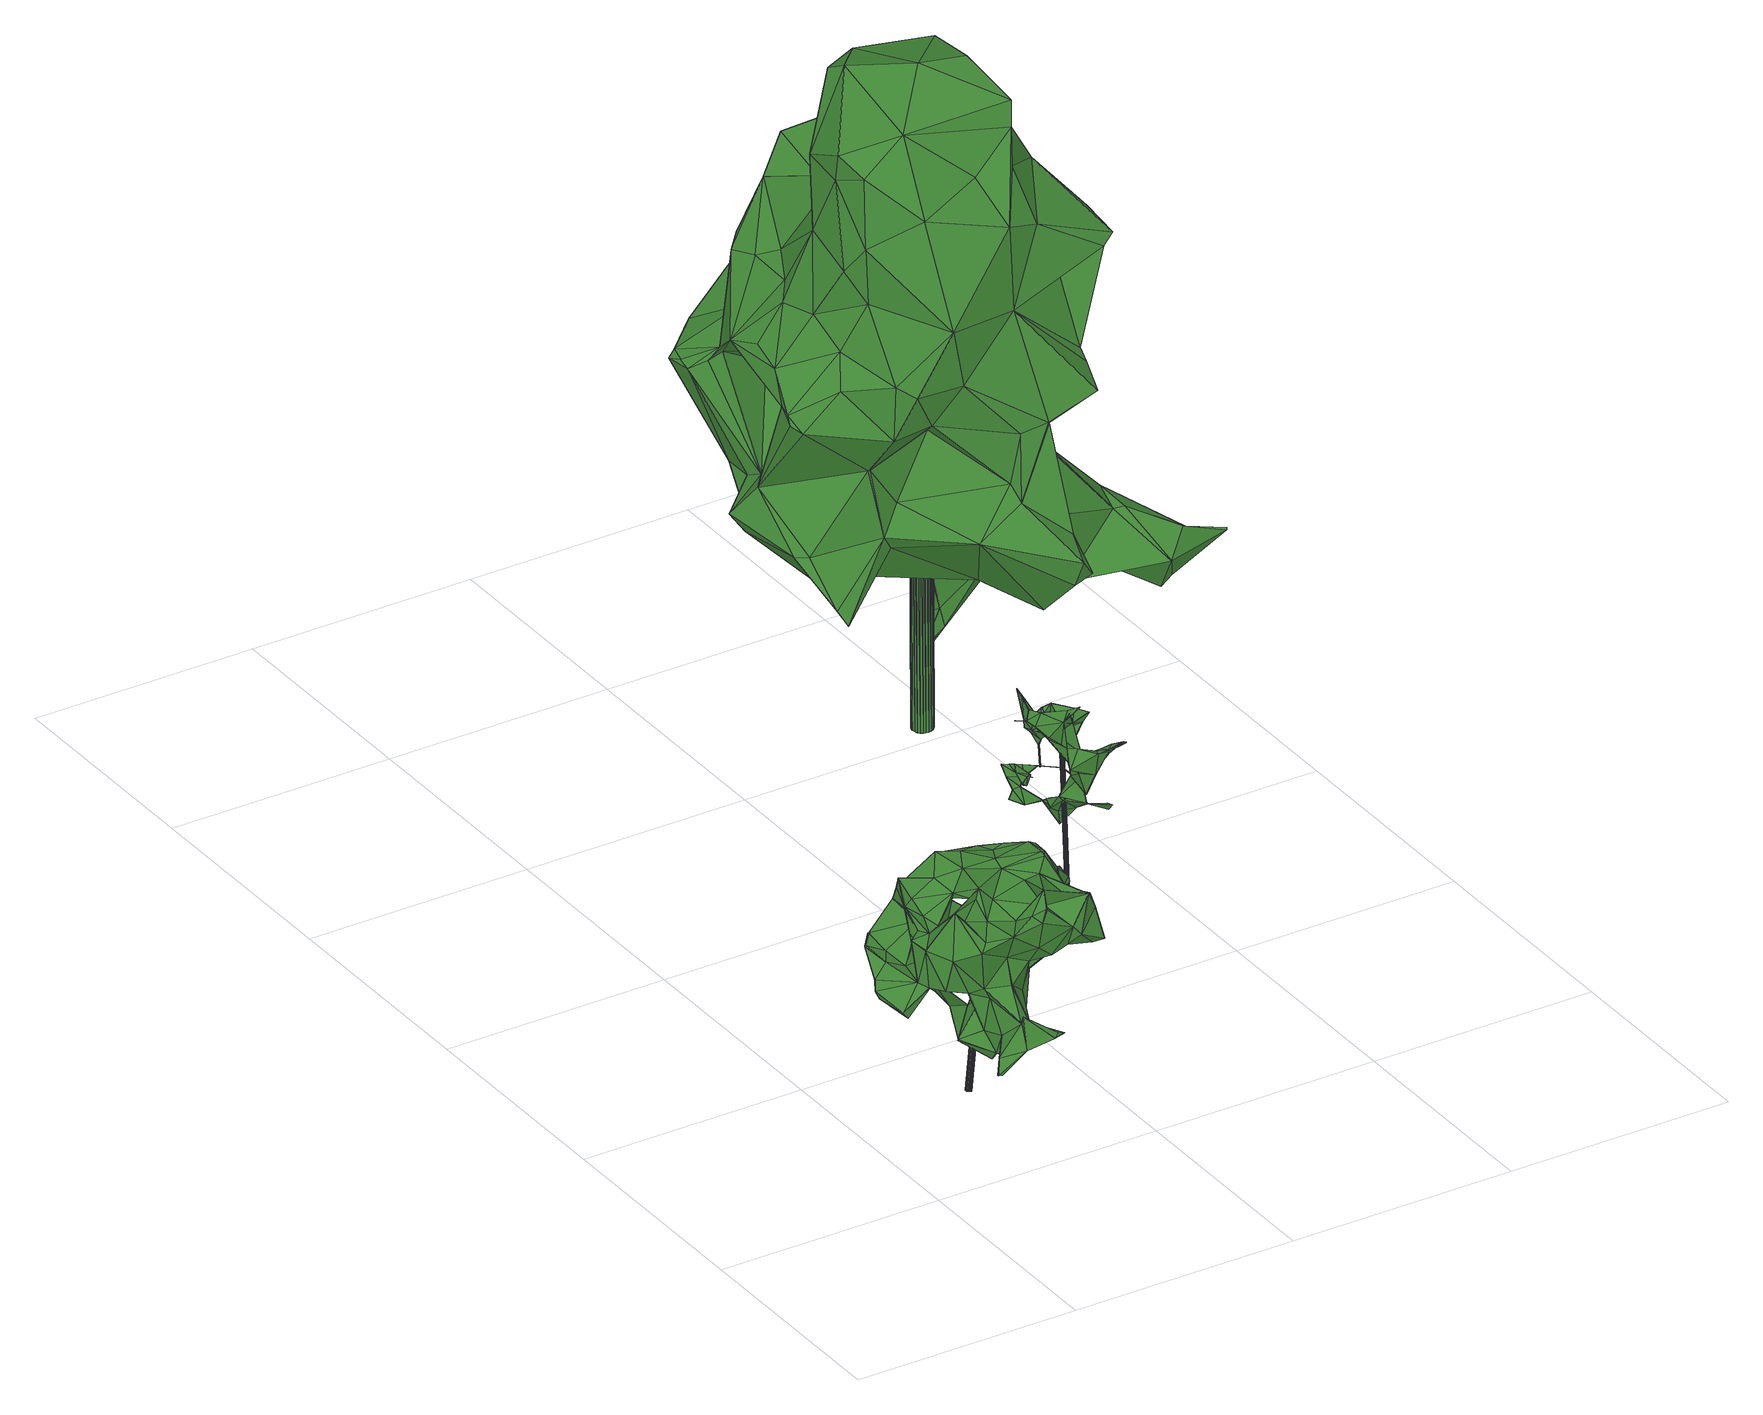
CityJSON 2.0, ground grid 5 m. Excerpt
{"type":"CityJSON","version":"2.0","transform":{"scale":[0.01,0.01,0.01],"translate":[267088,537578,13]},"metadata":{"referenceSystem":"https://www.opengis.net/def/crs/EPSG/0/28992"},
"CityObjects":{
"tree1":{"type":"SolitaryVegetationObject","attributes":{"gtid":503,"crown_width_m":4.58,"crown_median_z":16.69,"crown_r50_m":0.237,"crown_porosity":0.942,"trunk_H_m":3.39,"trunk_DBH_m":0.125,"trunk_radius_m":0.0626,"trunk_base_height_m":13.3,"original_gtid":"573"},"geometry":[{"type":"Solid","lod":"3","boundaries":[[[[0,1,2]],[[3,4,5]],[[6,7,8]],[[6,8,9]],[[10,11,12]],[[13,14,15]],[[16,17,18]],[[15,14,19]],[[20,21,22]],[[23,24,25]],[[26,27,28]],[[29,30,31]],[[32,33,34]],[[35,33,32]],[[36,37,38]],[[39,40,41]],[[38,37,41]],[[42,43,44]],[[45,46,47]],[[31,22,29]],[[48,49,50]],[[51,5,52]],[[53,54,55]],[[56,57,35]],[[0,57,56]],[[58,59,60]],[[22,61,20]],[[62,63,64]],[[65,66,67]],[[68,69,70]],[[68,70,71]],[[72,73,74]],[[12,75,45]],[[36,75,12]],[[76,27,26]],[[77,33,57]],[[77,9,33]],[[78,69,79]],[[12,45,80]],[[81,82,83]],[[84,85,15]],[[86,87,14]],[[26,28,88]],[[22,21,89]],[[78,79,90]],[[91,92,52]],[[93,94,95]],[[69,68,96]],[[97,63,98]],[[96,99,100]],[[101,102,86]],[[103,104,31]],[[105,106,30]],[[16,30,106]],[[2,60,0]],[[107,68,108]],[[86,39,87]],[[45,47,80]],[[109,14,13]],[[110,24,111]],[[92,112,113]],[[71,108,68]],[[114,115,3]],[[116,39,37]],[[98,63,117]],[[118,119,120]],[[14,121,19]],[[13,122,109]],[[123,109,122]],[[124,46,45]],[[125,56,11]],[[125,11,10]],[[103,126,127]],[[128,126,103]],[[45,75,124]],[[129,124,75]],[[129,75,36]],[[130,131,132]],[[102,115,114]],[[133,36,134]],[[133,134,55]],[[56,35,11]],[[116,102,114]],[[34,135,136]],[[137,138,139]],[[140,141,60]],[[140,60,59]],[[142,53,143]],[[55,134,12]],[[36,12,134]],[[110,4,7]],[[144,38,17]],[[145,101,95]],[[146,147,48]],[[85,84,44]],[[42,44,84]],[[43,87,39]],[[92,51,52]],[[119,84,19]],[[15,19,84]],[[63,148,117]],[[58,2,149]],[[61,149,2]],[[146,51,150]],[[116,43,39]],[[151,152,153]],[[113,154,123]],[[155,13,15]],[[37,39,41]],[[34,156,135]],[[0,56,125]],[[93,95,101]],[[76,157,27]],[[158,149,126]],[[126,149,127]],[[159,160,161]],[[7,162,8]],[[38,163,29]],[[27,157,28]],[[157,151,164]],[[117,154,98]],[[112,160,159]],[[79,50,90]],[[69,50,79]],[[165,166,167]],[[69,100,50]],[[96,100,69]],[[168,169,126]],[[53,34,136]],[[116,114,43]],[[170,171,172]],[[40,172,171]],[[173,95,94]],[[173,94,65]],[[28,174,175]],[[169,175,174]],[[15,85,155]],[[28,137,88]],[[175,169,176]],[[101,86,14]],[[82,81,115]],[[46,129,47]],[[53,55,32]],[[58,60,2]],[[177,59,58]],[[178,59,177]],[[179,24,110]],[[6,179,110]],[[180,130,181]],[[114,130,180]],[[7,4,182]],[[125,1,0]],[[183,182,83]],[[81,83,182]],[[184,185,105]],[[186,120,19]],[[34,33,156]],[[168,187,176]],[[12,21,10]],[[19,120,119]],[[188,189,161]],[[173,188,161]],[[144,163,38]],[[76,153,152]],[[2,1,61]],[[131,130,114]],[[28,157,174]],[[58,158,177]],[[149,158,58]],[[168,176,169]],[[127,106,67]],[[7,6,110]],[[30,163,31]],[[146,100,51]],[[48,100,146]],[[137,62,88]],[[139,62,137]],[[183,142,190]],[[16,106,103]],[[37,191,116]],[[80,89,12]],[[165,85,166]],[[192,161,193]],[[191,40,116]],[[29,129,36]],[[29,36,38]],[[128,168,126]],[[33,35,57]],[[60,141,57]],[[60,57,0]],[[101,194,195]],[[196,197,198]],[[199,197,196]],[[32,34,53]],[[32,11,35]],[[125,21,20]],[[174,126,169]],[[5,110,52]],[[5,4,110]],[[200,172,133]],[[193,160,112]],[[177,158,201]],[[158,174,201]],[[158,126,174]],[[71,202,108]],[[181,202,71]],[[29,203,89]],[[22,89,203]],[[108,202,107]],[[114,3,131]],[[4,3,81]],[[81,3,115]],[[92,150,51]],[[113,150,92]],[[100,48,50]],[[24,141,25]],[[102,116,86]],[[148,154,117]],[[181,130,202]],[[88,64,26]],[[80,47,89]],[[18,204,29]],[[10,21,125]],[[52,110,111]],[[52,111,91]],[[9,135,156]],[[9,156,33]],[[166,85,205]],[[166,205,180]],[[137,28,175]],[[143,53,190]],[[137,206,138]],[[164,201,157]],[[174,157,201]],[[137,128,206]],[[137,175,128]],[[194,207,195]],[[162,7,182]],[[162,9,8]],[[204,171,170]],[[9,179,6]],[[162,208,9]],[[40,209,41]],[[186,121,139]],[[148,139,121]],[[210,189,178]],[[89,21,12]],[[76,152,157]],[[128,211,168]],[[113,112,212]],[[165,147,13]],[[154,148,213]],[[97,98,74]],[[18,29,163]],[[214,73,72]],[[159,74,112]],[[24,179,215]],[[24,215,141]],[[216,189,188]],[[217,218,206]],[[118,206,218]],[[29,47,129]],[[29,89,47]],[[170,172,200]],[[76,64,153]],[[26,64,76]],[[144,103,31]],[[3,5,131]],[[144,31,163]],[[107,99,68]],[[9,219,179]],[[215,179,219]],[[220,199,196]],[[86,40,39]],[[86,116,40]],[[221,104,106]],[[196,222,115]],[[223,115,222]],[[223,222,196]],[[38,41,209]],[[38,209,17]],[[171,18,209]],[[31,104,22]],[[221,22,104]],[[120,186,138]],[[218,119,118]],[[161,192,224]],[[200,185,170]],[[196,198,200]],[[65,105,198]],[[200,198,105]],[[193,161,160]],[[4,81,182]],[[200,105,185]],[[184,170,185]],[[127,16,103]],[[128,16,127]],[[112,74,212]],[[98,212,74]],[[22,203,29]],[[120,187,211]],[[113,212,154]],[[98,154,212]],[[168,211,187]],[[128,225,206]],[[150,147,146]],[[113,123,150]],[[16,163,30]],[[181,167,180]],[[213,207,194]],[[14,194,101]],[[14,109,194]],[[78,167,69]],[[5,132,131]],[[20,1,125]],[[119,14,84]],[[154,213,194]],[[123,194,109]],[[154,194,123]],[[30,170,184]],[[30,184,105]],[[77,219,9]],[[215,219,77]],[[122,147,123]],[[181,71,70]],[[9,208,135]],[[148,121,213]],[[199,220,192]],[[173,65,140]],[[140,188,173]],[[101,145,102]],[[218,14,119]],[[182,135,208]],[[182,208,162]],[[46,124,129]],[[144,226,103]],[[120,211,118]],[[17,128,103]],[[16,128,17]],[[103,106,104]],[[17,103,226]],[[57,215,77]],[[57,141,215]],[[220,224,192]],[[69,167,181]],[[14,218,217]],[[167,166,180]],[[155,165,13]],[[155,85,165]],[[167,49,165]],[[165,49,48]],[[50,49,90]],[[78,90,49]],[[78,49,167]],[[210,214,159]],[[210,164,214]],[[181,70,69]],[[171,209,40]],[[149,106,127]],[[183,190,53]],[[61,221,149]],[[106,149,221]],[[61,22,221]],[[61,1,20]],[[96,68,99]],[[107,202,99]],[[100,99,202]],[[150,123,147]],[[83,54,142]],[[183,83,142]],[[30,204,170]],[[204,30,29]],[[55,54,133]],[[133,54,82]],[[82,54,83]],[[142,54,53]],[[17,209,18]],[[24,23,111]],[[74,159,72]],[[97,64,63]],[[111,23,91]],[[145,220,115]],[[130,132,100]],[[139,138,186]],[[74,73,153]],[[74,64,97]],[[153,64,74]],[[180,205,43]],[[42,87,43]],[[55,227,32]],[[128,228,94]],[[94,66,65]],[[48,147,165]],[[198,140,65]],[[225,94,93]],[[225,128,94]],[[67,66,127]],[[94,127,66]],[[62,64,88]],[[101,195,93]],[[122,13,147]],[[14,42,84]],[[14,87,42]],[[63,62,148]],[[139,148,62]],[[141,193,91]],[[214,164,73]],[[44,43,205]],[[51,132,5]],[[44,205,85]],[[211,128,118]],[[17,226,144]],[[16,18,163]],[[120,229,187]],[[138,229,120]],[[82,223,133]],[[133,223,200]],[[206,118,229]],[[206,229,138]],[[175,229,128]],[[176,229,175]],[[128,229,118]],[[176,187,229]],[[115,223,82]],[[140,197,141]],[[198,197,140]],[[127,94,228]],[[217,121,14]],[[161,224,173]],[[183,135,182]],[[142,143,190]],[[145,95,220]],[[196,200,223]],[[196,115,220]],[[183,53,135]],[[214,72,159]],[[37,36,191]],[[157,152,151]],[[191,172,40]],[[201,164,210]],[[210,177,201]],[[210,178,177]],[[133,172,36]],[[191,36,172]],[[105,67,106]],[[105,65,67]],[[100,132,51]],[[202,130,100]],[[18,171,204]],[[217,93,195]],[[206,225,217]],[[217,225,93]],[[128,127,228]],[[136,135,53]],[[92,193,112]],[[91,193,92]],[[224,220,95]],[[224,95,173]],[[151,73,164]],[[153,73,151]],[[207,213,195]],[[217,195,213]],[[102,145,230]],[[115,230,145]],[[102,230,115]],[[32,227,11]],[[12,227,55]],[[12,11,227]],[[114,231,43]],[[114,180,231]],[[43,231,180]],[[192,197,199]],[[193,197,192]],[[159,232,189]],[[161,189,232]],[[161,232,159]],[[193,141,197]],[[216,140,59]],[[216,188,140]],[[216,59,178]],[[159,189,210]],[[216,178,189]],[[19,121,186]],[[213,121,217]],[[91,25,141]],[[23,25,91]],[[233,234,235]],[[233,235,236]],[[236,235,237]],[[236,237,238]],[[235,234,239]],[[235,239,237]],[[237,239,240]],[[237,240,238]],[[239,234,241]],[[239,241,240]],[[240,241,242]],[[240,242,238]],[[241,234,243]],[[241,243,242]],[[242,243,244]],[[242,244,238]],[[243,234,245]],[[243,245,244]],[[244,245,246]],[[244,246,238]],[[245,234,247]],[[245,247,246]],[[246,247,248]],[[246,248,238]],[[247,234,249]],[[247,249,248]],[[248,249,250]],[[248,250,238]],[[249,234,251]],[[249,251,250]],[[250,251,252]],[[250,252,238]],[[251,234,253]],[[251,253,252]],[[252,253,254]],[[252,254,238]],[[253,234,255]],[[253,255,254]],[[254,255,256]],[[254,256,238]],[[255,234,257]],[[255,257,256]],[[256,257,258]],[[256,258,238]],[[257,234,259]],[[257,259,258]],[[258,259,260]],[[258,260,238]],[[259,234,261]],[[259,261,260]],[[260,261,262]],[[260,262,238]],[[261,234,263]],[[261,263,262]],[[262,263,264]],[[262,264,238]],[[263,234,265]],[[263,265,264]],[[264,265,266]],[[264,266,238]],[[265,234,267]],[[265,267,266]],[[266,267,268]],[[266,268,238]],[[267,234,269]],[[267,269,268]],[[268,269,270]],[[268,270,238]],[[269,234,271]],[[269,271,270]],[[270,271,272]],[[270,272,238]],[[271,234,273]],[[271,273,272]],[[272,273,274]],[[272,274,238]],[[273,234,275]],[[273,275,274]],[[274,275,276]],[[274,276,238]],[[275,234,277]],[[275,277,276]],[[276,277,278]],[[276,278,238]],[[277,234,279]],[[277,279,278]],[[278,279,280]],[[278,280,238]],[[279,234,281]],[[279,281,280]],[[280,281,282]],[[280,282,238]],[[281,234,233]],[[281,233,282]],[[282,233,236]],[[282,236,238]]]]}]},
"tree2":{"type":"SolitaryVegetationObject","attributes":{"gtid":504,"crown_width_m":2.63,"crown_median_z":17.7,"crown_r50_m":0.16,"crown_porosity":0.944,"trunk_H_m":3.82,"trunk_DBH_m":0.0741,"trunk_radius_m":0.0371,"trunk_base_height_m":13.88,"original_gtid":"574"},"geometry":[{"type":"MultiSurface","lod":"3","boundaries":[[[283,284,285]],[[286,287,288]],[[289,290,291]],[[292,291,290]],[[287,293,294]],[[292,295,296]],[[297,298,299]],[[300,301,302]],[[303,304,305]],[[306,307,308]],[[309,310,311]],[[304,312,305]],[[313,314,315]],[[316,314,313]],[[317,318,300]],[[319,320,321]],[[322,286,323]],[[324,325,326]],[[327,328,329]],[[329,328,303]],[[294,330,287]],[[331,332,333]],[[331,333,334]],[[335,336,337]],[[338,339,340]],[[341,318,317]],[[342,343,344]],[[328,342,344]],[[345,346,347]],[[348,349,328]],[[344,350,312]],[[309,351,352]],[[353,350,344]],[[343,353,344]],[[328,344,303]],[[321,331,354]],[[285,355,356]],[[357,285,356]],[[286,288,330]],[[303,337,358]],[[304,344,312]],[[306,359,315]],[[360,361,362]],[[293,363,364]],[[365,366,367]],[[368,299,298]],[[369,357,356]],[[370,313,315]],[[292,371,295]],[[294,372,330]],[[373,374,375]],[[376,324,326]],[[369,377,378]],[[338,379,380]],[[331,324,332]],[[348,328,327]],[[338,381,379]],[[353,348,327]],[[332,324,376]],[[327,350,353]],[[327,329,350]],[[382,383,384]],[[321,320,307]],[[385,386,387]],[[388,343,389]],[[388,389,390]],[[353,343,348]],[[391,392,393]],[[394,393,392]],[[395,316,384]],[[382,370,396]],[[312,350,305]],[[325,365,367]],[[305,329,303]],[[329,305,350]],[[287,330,288]],[[397,297,299]],[[347,398,367]],[[300,318,301]],[[286,293,287]],[[399,400,323]],[[401,402,403]],[[323,330,372]],[[404,405,347]],[[323,286,330]],[[284,406,407]],[[370,408,396]],[[354,331,334]],[[378,377,362]],[[365,325,339]],[[365,339,409]],[[340,339,325]],[[410,411,412]],[[410,413,411]],[[412,411,413]],[[414,359,415]],[[393,293,416]],[[351,417,418]],[[379,381,419]],[[338,365,339]],[[297,420,298]],[[304,303,344]],[[342,389,343]],[[328,349,342]],[[421,395,341]],[[414,295,371]],[[302,317,300]],[[410,422,423]],[[393,416,322]],[[293,393,363]],[[337,424,335]],[[358,336,424]],[[424,336,335]],[[337,425,424]],[[425,358,424]],[[302,301,341]],[[418,417,426]],[[387,418,426]],[[409,339,427]],[[370,428,421]],[[340,325,324]],[[332,376,429]],[[380,430,431]],[[289,296,432]],[[296,402,401]],[[368,433,299]],[[428,371,313]],[[434,406,284]],[[303,425,337]],[[413,410,423]],[[370,382,313]],[[382,421,313]],[[435,298,374]],[[435,374,342]],[[331,381,324]],[[340,324,381]],[[403,436,401]],[[437,438,434]],[[406,314,407]],[[336,358,337]],[[371,395,421]],[[303,358,304]],[[296,378,432]],[[431,439,440]],[[440,439,285]],[[340,381,338]],[[355,360,356]],[[355,361,360]],[[283,439,431]],[[285,439,283]],[[417,441,385]],[[383,382,442]],[[357,440,285]],[[370,421,408]],[[289,355,290]],[[289,361,355]],[[362,432,378]],[[443,444,346]],[[295,402,296]],[[445,446,447]],[[447,334,448]],[[301,318,341]],[[306,438,419]],[[298,435,368]],[[315,406,434]],[[430,380,449]],[[387,450,319]],[[436,405,451]],[[347,405,436]],[[342,374,373]],[[352,319,445]],[[346,444,398]],[[346,441,443]],[[306,315,434]],[[448,311,310]],[[448,310,352]],[[349,348,388]],[[321,307,419]],[[452,453,373]],[[347,346,398]],[[385,441,454]],[[341,395,302]],[[348,343,388]],[[388,390,455]],[[383,395,384]],[[317,395,383]],[[456,400,399]],[[428,370,315]],[[399,364,391]],[[399,391,457]],[[383,397,317]],[[297,397,383]],[[421,341,433]],[[397,299,317]],[[299,341,317]],[[433,341,299]],[[399,457,456]],[[306,419,307]],[[352,445,448]],[[456,457,391]],[[394,392,364]],[[317,302,395]],[[363,393,394]],[[339,365,458]],[[364,363,394]],[[407,314,292]],[[284,355,285]],[[454,441,346]],[[388,459,349]],[[437,434,460]],[[378,401,369]],[[345,347,461]],[[454,461,347]],[[296,401,378]],[[461,346,345]],[[461,454,346]],[[462,396,463]],[[456,391,400]],[[464,375,459]],[[382,396,442]],[[365,338,366]],[[410,412,422]],[[446,422,447]],[[417,385,426]],[[426,385,387]],[[405,465,451]],[[384,316,382]],[[450,387,386]],[[429,376,466]],[[423,447,467]],[[447,422,467]],[[468,385,441]],[[468,441,454]],[[414,371,428]],[[450,415,319]],[[321,446,319]],[[434,284,460]],[[469,441,351]],[[469,351,309]],[[311,448,334]],[[283,431,430]],[[430,449,437]],[[283,460,284]],[[356,360,377]],[[356,377,369]],[[379,449,380]],[[452,373,464]],[[452,464,459]],[[433,463,421]],[[414,428,359]],[[306,415,359]],[[321,470,381]],[[419,381,470]],[[419,470,321]],[[333,466,444]],[[429,466,333]],[[428,313,421]],[[342,349,435]],[[451,465,440]],[[374,298,420]],[[464,373,375]],[[471,472,473]],[[463,433,368]],[[368,435,463]],[[421,463,408]],[[416,293,286]],[[322,416,286]],[[396,462,442]],[[306,434,438]],[[455,452,459]],[[342,373,453]],[[455,459,388]],[[435,349,459]],[[401,451,369]],[[436,451,401]],[[357,451,440]],[[369,451,357]],[[460,430,437]],[[428,315,359]],[[417,351,441]],[[443,441,469]],[[309,443,469]],[[333,332,429]],[[321,381,331]],[[474,443,309]],[[325,398,444]],[[326,325,444]],[[398,325,367]],[[425,303,358]],[[352,475,319]],[[387,319,475]],[[351,418,475]],[[351,475,352]],[[427,458,409]],[[339,458,427]],[[382,316,421]],[[371,421,316]],[[419,449,379]],[[283,430,460]],[[313,371,316]],[[365,409,458]],[[431,404,380]],[[474,334,333]],[[474,333,443]],[[444,443,333]],[[360,362,377]],[[391,364,392]],[[309,352,310]],[[396,408,463]],[[450,403,402]],[[414,450,295]],[[402,295,450]],[[415,450,414]],[[387,475,418]],[[476,474,309]],[[361,289,362]],[[432,362,289]],[[315,314,406]],[[347,468,454]],[[436,468,347]],[[403,468,436]],[[403,385,468]],[[284,290,355]],[[354,446,321]],[[354,334,446]],[[423,446,334]],[[422,446,423]],[[412,467,422]],[[445,319,446]],[[334,447,423]],[[412,413,467]],[[423,467,413]],[[347,367,366]],[[347,366,404]],[[459,375,435]],[[462,463,375]],[[463,435,375]],[[380,366,338]],[[389,342,453]],[[455,390,453]],[[389,453,390]],[[462,375,420]],[[431,440,465]],[[431,465,404]],[[420,375,374]],[[383,442,420]],[[383,420,297]],[[380,404,366]],[[319,307,320]],[[399,477,364]],[[293,477,294]],[[364,477,293]],[[405,404,465]],[[455,453,452]],[[438,437,449]],[[445,447,448]],[[476,309,478]],[[403,386,385]],[[450,386,403]],[[442,462,420]],[[393,322,391]],[[400,391,322]],[[400,322,323]],[[399,323,477]],[[372,477,323]],[[294,477,372]],[[371,314,395]],[[395,314,316]],[[292,289,291]],[[296,289,292]],[[292,290,407]],[[284,407,290]],[[292,314,371]],[[476,478,474]],[[311,478,309]],[[306,308,415]],[[308,319,415]],[[438,449,419]],[[308,307,319]],[[326,444,466]],[[326,466,376]],[[474,478,334]],[[334,478,311]],[[479,480,481]],[[479,481,482]],[[482,481,483]],[[482,483,484]],[[481,480,485]],[[481,485,483]],[[483,485,486]],[[483,486,484]],[[485,480,487]],[[485,487,486]],[[486,487,488]],[[486,488,484]],[[487,480,489]],[[487,489,488]],[[488,489,490]],[[488,490,484]],[[489,480,491]],[[489,491,490]],[[490,491,492]],[[490,492,484]],[[491,480,493]],[[491,493,492]],[[492,493,494]],[[492,494,484]],[[493,480,495]],[[493,495,494]],[[494,495,496]],[[494,496,484]],[[495,480,497]],[[495,497,496]],[[496,497,498]],[[496,498,484]],[[497,480,499]],[[497,499,498]],[[498,499,500]],[[498,500,484]],[[499,480,501]],[[499,501,500]],[[500,501,502]],[[500,502,484]],[[501,480,503]],[[501,503,502]],[[502,503,504]],[[502,504,484]],[[503,480,505]],[[503,505,504]],[[504,505,506]],[[504,506,484]],[[505,480,507]],[[505,507,506]],[[506,507,508]],[[506,508,484]],[[507,480,509]],[[507,509,508]],[[508,509,510]],[[508,510,484]],[[509,480,511]],[[509,511,510]],[[510,511,512]],[[510,512,484]],[[511,480,513]],[[511,513,512]],[[512,513,514]],[[512,514,484]],[[513,480,515]],[[513,515,514]],[[514,515,516]],[[514,516,484]],[[515,480,517]],[[515,517,516]],[[517,480,518]],[[517,518,516]],[[516,518,519]],[[516,519,484]],[[518,480,520]],[[518,520,519]],[[519,520,521]],[[519,521,484]],[[520,480,522]],[[520,522,521]],[[521,522,523]],[[521,523,484]],[[522,480,524]],[[522,524,523]],[[523,524,525]],[[523,525,484]],[[524,480,526]],[[524,526,525]],[[525,526,527]],[[525,527,484]],[[526,480,479]],[[526,479,527]],[[527,479,482]],[[527,482,484]]]}]},
"tree3":{"type":"SolitaryVegetationObject","attributes":{"gtid":185,"crown_width_m":8.77,"crown_median_z":21.3,"crown_r50_m":0.433,"crown_porosity":0.888,"trunk_H_m":7.83,"trunk_DBH_m":0.46,"trunk_radius_m":0.23,"trunk_base_height_m":13.47,"original_gtid":"205"},"geometry":[{"type":"Solid","lod":"3","boundaries":[[[[528,529,530]],[[531,532,533]],[[534,535,536]],[[537,538,539]],[[537,539,540]],[[541,536,542]],[[540,543,544]],[[545,546,547]],[[548,546,545]],[[549,550,551]],[[549,552,550]],[[553,544,543]],[[554,555,556]],[[557,558,559]],[[560,561,562]],[[563,564,565]],[[566,567,568]],[[569,570,571]],[[572,570,569]],[[573,574,575]],[[576,575,574]],[[576,574,573]],[[577,578,579]],[[556,555,580]],[[556,580,581]],[[582,583,584]],[[582,585,583]],[[586,587,588]],[[586,589,587]],[[530,590,591]],[[592,593,594]],[[579,595,586]],[[596,532,531]],[[529,597,530]],[[571,598,569]],[[599,600,542]],[[601,602,603]],[[604,603,602]],[[597,605,606]],[[597,606,530]],[[591,607,608]],[[530,609,528]],[[538,609,530]],[[537,610,562]],[[611,537,562]],[[528,612,613]],[[614,552,549]],[[589,615,616]],[[547,554,545]],[[617,618,619]],[[620,618,621]],[[622,623,585]],[[573,624,625]],[[573,625,617]],[[620,626,618]],[[627,601,628]],[[613,597,529]],[[528,613,529]],[[629,630,631]],[[630,598,631]],[[629,632,630]],[[633,634,577]],[[578,577,634]],[[603,623,622]],[[635,636,621]],[[604,602,536]],[[541,604,536]],[[597,613,637]],[[597,637,605]],[[587,638,552]],[[605,637,606]],[[566,576,639]],[[614,587,552]],[[640,641,549]],[[642,643,644]],[[613,645,637]],[[646,587,647]],[[648,551,550]],[[600,649,558]],[[650,651,652]],[[604,541,623]],[[653,549,641]],[[603,604,623]],[[617,625,618]],[[648,550,654]],[[655,644,543]],[[543,540,655]],[[581,632,556]],[[559,649,599]],[[586,615,589]],[[656,572,657]],[[658,659,660]],[[537,611,661]],[[630,581,598]],[[630,632,581]],[[662,663,664]],[[658,641,659]],[[665,666,667]],[[667,535,668]],[[581,580,598]],[[606,590,530]],[[541,669,623]],[[670,557,671]],[[551,640,549]],[[672,619,673]],[[674,611,562]],[[648,640,551]],[[632,675,676]],[[571,631,598]],[[556,676,554]],[[545,554,676]],[[535,667,666]],[[677,548,545]],[[675,677,676]],[[556,632,676]],[[545,676,677]],[[678,679,680]],[[566,681,567]],[[535,666,542]],[[639,629,566]],[[629,631,566]],[[603,628,601]],[[616,615,682]],[[568,683,566]],[[599,684,559]],[[685,607,686]],[[687,536,602]],[[652,651,688]],[[576,683,689]],[[576,689,690]],[[691,692,651]],[[693,596,531]],[[694,670,569]],[[579,586,577]],[[642,544,643]],[[561,695,674]],[[668,693,667]],[[668,696,640]],[[686,591,590]],[[643,544,553]],[[613,612,645]],[[533,684,531]],[[648,697,640]],[[633,586,660]],[[577,586,633]],[[614,549,653]],[[565,564,635]],[[576,573,672]],[[698,532,596]],[[633,660,538]],[[600,651,650]],[[651,600,691]],[[645,612,686]],[[576,672,639]],[[699,700,688]],[[553,701,643]],[[543,701,553]],[[643,701,644]],[[543,644,701]],[[531,684,693]],[[665,693,684]],[[626,619,618]],[[672,617,619]],[[702,654,703]],[[667,693,665]],[[704,705,706]],[[528,609,612]],[[599,666,684]],[[707,594,708]],[[656,657,533]],[[709,705,582]],[[710,595,689]],[[711,689,595]],[[712,713,714]],[[698,714,713]],[[596,712,714]],[[596,714,698]],[[582,705,715]],[[687,602,601]],[[691,600,557]],[[546,716,678]],[[717,632,629]],[[533,532,718]],[[557,600,558]],[[666,599,542]],[[719,720,703]],[[616,682,647]],[[616,647,589]],[[677,675,548]],[[711,662,721]],[[722,723,611]],[[627,723,722]],[[580,569,598]],[[652,724,669]],[[576,725,575]],[[608,593,662]],[[594,593,608]],[[588,658,660]],[[642,610,544]],[[544,610,540]],[[687,726,534]],[[535,542,536]],[[572,656,570]],[[726,727,534]],[[583,728,584]],[[594,608,607]],[[708,594,607]],[[563,729,624]],[[565,729,563]],[[568,567,719]],[[664,634,633]],[[708,607,685]],[[548,619,626]],[[637,590,606]],[[686,590,637]],[[547,730,554]],[[645,686,637]],[[673,619,731]],[[694,569,580]],[[648,654,596]],[[727,732,695]],[[595,615,586]],[[733,636,709]],[[578,634,663]],[[706,705,709]],[[534,727,734]],[[560,655,735]],[[550,552,638]],[[715,705,704]],[[722,726,687]],[[664,663,634]],[[709,636,706]],[[644,560,610]],[[560,644,655]],[[578,663,579]],[[567,720,719]],[[681,736,567]],[[683,710,689]],[[690,725,576]],[[690,689,711]],[[587,646,638]],[[538,530,591]],[[600,650,542]],[[737,584,680]],[[609,538,537]],[[589,647,587]],[[608,662,664]],[[725,711,592]],[[592,594,563]],[[592,563,575]],[[575,725,592]],[[642,644,610]],[[738,692,691]],[[609,537,686]],[[612,609,686]],[[685,686,537]],[[685,537,661]],[[559,684,533]],[[695,561,739]],[[564,636,635]],[[617,672,573]],[[668,534,696]],[[601,722,687]],[[548,731,619]],[[546,626,716]],[[675,731,548]],[[586,588,660]],[[614,588,587]],[[601,627,722]],[[670,740,569]],[[554,694,555]],[[715,704,723]],[[704,741,723]],[[555,694,580]],[[734,696,534]],[[633,538,742]],[[633,742,664]],[[695,739,727]],[[651,743,688]],[[740,572,569]],[[739,734,727]],[[563,707,564]],[[654,550,638]],[[693,668,697]],[[640,697,668]],[[596,697,648]],[[575,624,573]],[[563,624,575]],[[654,638,646]],[[654,646,703]],[[624,729,618]],[[618,729,621]],[[635,621,729]],[[635,729,565]],[[624,618,625]],[[706,707,704]],[[707,708,704]],[[546,548,626]],[[717,731,632]],[[692,743,651]],[[563,594,707]],[[534,668,535]],[[706,564,707]],[[650,669,542]],[[541,542,669]],[[534,536,687]],[[572,533,657]],[[740,533,572]],[[682,719,647]],[[546,678,743]],[[546,743,692]],[[703,646,719]],[[596,654,712]],[[557,670,694]],[[686,607,591]],[[711,721,592]],[[652,669,650]],[[744,728,700]],[[744,700,680]],[[744,680,728]],[[562,610,560]],[[533,671,559]],[[585,745,622]],[[582,745,585]],[[745,582,715]],[[591,746,538]],[[538,660,539]],[[627,628,715]],[[745,715,628]],[[622,745,628]],[[603,622,628]],[[537,540,610]],[[673,731,639]],[[695,732,674]],[[716,679,678]],[[698,713,532]],[[596,693,697]],[[585,724,583]],[[557,559,671]],[[725,690,711]],[[579,663,595]],[[533,747,656]],[[566,683,576]],[[736,720,567]],[[554,748,694]],[[738,694,748]],[[558,649,559]],[[749,720,736]],[[688,724,652]],[[749,703,720]],[[692,547,546]],[[654,702,747]],[[678,680,699]],[[747,712,654]],[[711,595,663]],[[662,711,663]],[[608,746,591]],[[664,746,608]],[[742,746,664]],[[749,747,702]],[[749,702,703]],[[742,538,746]],[[583,724,728]],[[656,747,749]],[[680,733,737]],[[737,733,709]],[[568,682,683]],[[710,683,682]],[[719,682,568]],[[750,611,751]],[[738,748,692]],[[659,641,561]],[[539,655,540]],[[735,655,539]],[[735,539,660]],[[557,694,738]],[[557,738,691]],[[692,730,547]],[[748,730,692]],[[627,715,723]],[[736,570,656]],[[749,736,656]],[[670,671,740]],[[674,732,751]],[[665,684,666]],[[740,671,533]],[[593,592,721]],[[593,721,662]],[[653,658,588]],[[673,639,672]],[[712,718,713]],[[710,682,615]],[[710,615,595]],[[532,713,718]],[[623,669,724]],[[585,623,724]],[[582,737,709]],[[584,737,582]],[[658,653,641]],[[743,678,699]],[[743,699,688]],[[562,561,674]],[[571,681,631]],[[614,653,588]],[[724,700,728]],[[688,700,724]],[[699,680,700]],[[708,685,752]],[[708,752,704]],[[661,723,741]],[[611,723,661]],[[752,685,741]],[[752,741,704]],[[674,751,611]],[[680,620,733]],[[570,681,571]],[[621,733,620]],[[748,554,730]],[[734,739,696]],[[621,636,733]],[[599,649,600]],[[680,584,753]],[[640,739,641]],[[680,753,728]],[[631,681,566]],[[570,736,681]],[[728,753,584]],[[675,632,731]],[[717,639,731]],[[717,629,639]],[[620,680,679]],[[661,741,685]],[[626,679,716]],[[620,679,626]],[[640,696,739]],[[561,641,739]],[[646,647,719]],[[564,706,636]],[[754,735,660]],[[560,735,659]],[[754,660,659]],[[754,659,735]],[[659,561,560]],[[750,755,611]],[[611,755,722]],[[750,751,755]],[[756,755,751]],[[756,726,755]],[[722,755,726]],[[747,718,712]],[[747,533,718]],[[751,732,756]],[[756,732,726]],[[727,726,732]],[[757,758,759]],[[757,759,760]],[[760,759,761]],[[760,761,762]],[[759,758,763]],[[759,763,761]],[[761,763,764]],[[761,764,762]],[[763,758,765]],[[763,765,764]],[[764,765,766]],[[764,766,762]],[[765,758,767]],[[765,767,766]],[[766,767,768]],[[766,768,762]],[[767,758,769]],[[767,769,768]],[[768,769,770]],[[768,770,762]],[[769,758,771]],[[769,771,770]],[[770,771,772]],[[770,772,762]],[[771,758,773]],[[771,773,772]],[[772,773,774]],[[772,774,762]],[[773,758,775]],[[773,775,774]],[[774,775,776]],[[774,776,762]],[[775,758,777]],[[775,777,776]],[[776,777,778]],[[776,778,762]],[[777,758,779]],[[777,779,778]],[[778,779,780]],[[778,780,762]],[[779,758,781]],[[779,781,780]],[[780,781,782]],[[780,782,762]],[[781,758,783]],[[781,783,782]],[[782,783,784]],[[782,784,762]],[[783,758,785]],[[783,785,784]],[[784,785,786]],[[784,786,762]],[[785,758,787]],[[785,787,786]],[[786,787,788]],[[786,788,762]],[[787,758,789]],[[787,789,788]],[[788,789,790]],[[788,790,762]],[[789,758,791]],[[789,791,790]],[[790,791,792]],[[790,792,762]],[[791,758,793]],[[791,793,792]],[[792,793,794]],[[792,794,762]],[[793,758,795]],[[793,795,794]],[[794,795,796]],[[794,796,762]],[[795,758,797]],[[795,797,796]],[[796,797,798]],[[796,798,762]],[[797,758,799]],[[797,799,798]],[[798,799,800]],[[798,800,762]],[[799,758,801]],[[799,801,800]],[[800,801,802]],[[800,802,762]],[[801,758,803]],[[801,803,802]],[[802,803,804]],[[802,804,762]],[[803,758,805]],[[803,805,804]],[[804,805,806]],[[804,806,762]],[[805,758,757]],[[805,757,806]],[[806,757,760]],[[806,760,762]]]]}]}
},
"vertices":[
[359,361,508],[378,401,501],[315,417,511],[319,175,382],[327,152,420],[272,179,402],[328,178,478],[329,141,480],[350,162,494],[364,193,519],[457,372,507],[455,333,509],[504,364,439],[192,231,217],[249,288,248],[218,271,185],[345,420,363],[389,398,300],[389,398,302],[243,343,221],[410,411,502],[435,410,484],[404,452,468],[211,236,474],[261,236,459],[254,266,495],[113,426,339],[125,456,366],[154,464,338],[465,414,368],[378,442,390],[378,444,390],[455,259,466],[409,278,499],[466,215,473],[440,310,513],[494,334,341],[445,300,299],[443,380,295],[381,273,296],[403,325,289],[412,316,275],[284,225,218],[325,198,236],[284,224,216],[546,392,394],[551,397,379],[520,427,397],[235,141,257],[222,111,230],[198,91,242],[230,197,336],[207,167,437],[487,200,439],[421,203,451],[432,276,439],[444,327,514],[354,330,502],[268,436,515],[233,384,492],[285,363,507],[368,439,495],[133,373,309],[80,340,289],[86,367,316],[248,343,462],[252,407,443],[289,403,476],[281,19,297],[235,48,268],[298,33,295],[311,33,293],[176,297,379],[157,367,326],[135,288,335],[526,386,370],[102,430,356],[377,283,492],[192,69,216],[183,69,218],[528,397,420],[363,162,388],[384,198,389],[405,170,394],[259,256,173],[236,178,185],[309,262,276],[309,262,274],[142,420,316],[499,402,420],[182,71,218],[190,239,497],[167,211,409],[249,326,357],[235,349,382],[248,324,358],[232,59,340],[74,347,304],[92,273,286],[234,61,339],[252,96,300],[256,263,307],[325,212,297],[345,422,363],[377,443,390],[329,356,466],[338,437,462],[298,33,297],[310,32,294],[256,248,284],[268,149,464],[225,183,448],[143,273,411],[155,219,342],[326,211,296],[319,177,382],[381,272,298],[106,277,268],[254,404,250],[245,343,222],[253,405,249],[198,337,298],[231,199,242],[204,215,324],[551,395,379],[444,377,511],[278,502,395],[268,436,424],[269,428,346],[526,387,369],[279,111,290],[278,170,342],[276,170,342],[417,281,402],[457,352,415],[458,178,489],[460,178,490],[181,414,302],[222,396,268],[195,379,275],[245,334,479],[264,272,514],[476,191,367],[495,178,377],[381,432,318],[249,228,367],[244,200,309],[230,198,241],[142,313,274],[303,466,489],[204,213,325],[146,423,336],[104,430,357],[118,378,341],[147,262,331],[191,231,215],[434,210,470],[126,454,366],[253,447,426],[134,310,419],[145,273,411],[174,309,423],[352,161,493],[381,430,319],[203,401,396],[234,160,208],[236,159,207],[224,110,229],[275,490,332],[244,539,366],[404,326,382],[412,358,302],[404,324,381],[202,320,425],[213,461,398],[245,485,337],[274,491,330],[175,430,466],[167,411,499],[312,213,455],[287,128,249],[300,79,280],[410,158,438],[429,157,416],[415,369,465],[375,300,452],[228,371,243],[278,468,270],[190,356,432],[159,372,456],[494,177,377],[443,300,301],[211,238,472],[190,241,496],[254,263,306],[247,324,356],[289,247,448],[253,268,494],[296,273,478],[261,238,459],[342,280,430],[175,444,434],[287,73,295],[415,427,444],[458,383,377],[278,171,242],[224,395,270],[211,242,355],[375,207,473],[412,358,300],[157,373,455],[279,466,271],[145,262,332],[197,337,299],[163,333,419],[296,271,480],[185,390,457],[199,337,299],[230,371,245],[374,209,473],[254,235,415],[378,448,476],[312,213,453],[359,204,406],[190,253,373],[228,404,359],[380,431,318],[439,306,459],[225,392,381],[277,467,271],[273,180,324],[277,172,244],[163,333,421],[281,325,30],[275,325,30],[281,326,30],[301,305,369],[301,306,369],[294,305,369],[281,328,30],[300,308,369],[280,329,30],[299,309,369],[278,330,30],[298,310,369],[277,331,30],[296,311,369],[275,331,30],[295,311,369],[274,331,30],[293,311,369],[272,331,30],[292,310,370],[271,330,30],[290,310,370],[270,329,30],[289,308,370],[269,327,30],[289,307,369],[269,325,30],[288,305,369],[269,324,30],[288,304,369],[269,322,30],[289,302,369],[270,321,30],[290,301,369],[272,320,30],[291,300,369],[273,319,30],[292,299,369],[275,319,30],[294,299,369],[276,319,29],[296,299,368],[278,319,29],[297,299,368],[279,320,29],[298,300,368],[280,322,29],[300,302,368],[281,323,29],[300,303,368],
[673,586,496],[726,580,472],[724,566,527],[602,630,481],[584,621,476],[585,620,476],[763,591,510],[727,580,472],[727,602,489],[757,622,456],[593,659,480],[595,634,463],[765,660,463],[784,621,482],[731,716,292],[749,758,325],[763,728,327],[809,662,327],[816,678,332],[806,642,348],[775,865,336],[775,865,335],[761,879,334],[729,687,470],[703,696,510],[730,688,470],[756,788,521],[756,788,519],[739,796,513],[761,878,333],[706,679,381],[744,661,423],[725,667,427],[747,645,370],[778,688,337],[815,678,331],[752,745,496],[707,717,525],[687,749,502],[621,650,471],[622,650,470],[672,760,575],[664,723,568],[673,760,576],[707,892,347],[730,848,333],[748,880,340],[594,619,469],[680,767,518],[683,798,571],[682,767,518],[695,786,497],[830,811,318],[829,811,317],[809,830,339],[651,679,555],[637,688,568],[664,723,566],[778,688,338],[706,821,330],[698,859,337],[730,848,331],[749,673,572],[736,696,557],[714,676,546],[698,859,339],[706,821,332],[748,880,338],[789,756,516],[787,771,493],[707,891,346],[683,770,498],[750,568,524],[750,568,526],[731,580,524],[808,830,338],[736,692,455],[787,563,536],[787,563,534],[798,589,520],[604,700,475],[611,690,462],[637,687,568],[651,679,556],[675,698,569],[749,758,327],[750,599,514],[705,679,381],[745,662,423],[596,634,462],[681,765,326],[720,761,325],[720,760,326],[683,798,572],[763,591,512],[786,614,506],[700,686,518],[659,647,541],[682,730,550],[715,681,368],[753,690,335],[748,644,370],[759,714,511],[761,722,500],[786,721,503],[689,822,330],[689,822,328],[673,811,318],[634,677,450],[612,690,463],[610,688,480],[606,700,475],[748,645,370],[700,702,345],[760,713,327],[675,699,569],[634,676,449],[634,676,450],[765,633,482],[765,660,465],[748,666,471],[662,646,543],[690,649,498],[720,602,419],[721,602,419],[695,709,364],[610,687,578],[719,770,398],[720,770,397],[720,769,398],[720,771,398],[738,692,455],[735,696,461],[594,659,480],[799,718,522],[800,718,522],[701,696,510],[730,716,293],[738,692,363],[717,770,448],[717,772,448],[829,811,318],[808,830,339],[799,717,522],[609,687,577],[726,668,427],[684,798,571],[678,603,506],[674,599,539],[796,597,511],[763,728,329],[718,627,455],[720,761,327],[709,655,495],[690,649,496],[708,655,494],[693,590,536],[693,591,536],[759,715,511],[721,705,330],[707,717,526],[683,731,550],[750,765,487],[719,767,461],[720,767,461],[740,784,506],[690,649,497],[737,696,461],[720,605,509],[680,765,327],[674,811,318],[737,690,552],[673,811,319],[659,701,427],[659,702,427],[610,686,577],[681,765,327],[698,612,488],[749,673,570],[721,706,330],[731,748,336],[681,764,327],[674,600,538],[674,760,575],[718,771,448],[702,686,518],[752,745,498],[706,717,526],[709,649,304],[709,650,304],[709,651,304],[720,770,504],[790,740,505],[739,784,507],[618,652,467],[739,795,513],[729,675,88],[725,675,88],[729,676,88],[724,692,470],[724,693,470],[721,692,470],[728,677,88],[724,694,470],[728,678,88],[723,694,470],[727,678,88],[723,695,470],[726,679,88],[722,695,470],[725,679,88],[721,696,470],[724,679,88],[720,696,470],[723,678,88],[719,695,470],[722,678,88],[718,695,470],[722,677,88],[717,694,470],[722,676,88],[717,693,470],[721,675,88],[717,692,470],[721,674,88],[717,691,470],[722,673,88],[717,690,470],[722,672,88],[718,690,470],[723,672,88],[719,689,471],[724,671,88],[720,688,471],[725,671,88],[726,671,88],[721,688,471],[727,672,88],[722,689,471],[728,672,88],[723,689,471],[728,673,88],[724,690,471],[729,674,88],[724,691,470],
[1367,1355,311],[1376,1331,346],[1353,1295,402],[592,1777,853],[614,1759,876],[557,1641,978],[657,1782,605],[588,1878,834],[841,1971,793],[1099,1494,416],[1152,1359,386],[1041,1478,405],[990,1546,242],[841,1970,797],[630,1908,871],[948,1556,202],[1001,1581,208],[1036,1657,1507],[1101,1666,1274],[1043,1754,1446],[1111,1518,1348],[655,1464,480],[541,1385,620],[542,1563,590],[582,1292,532],[945,1573,164],[883,1713,1498],[794,1662,1508],[803,1617,1532],[753,1833,1190],[685,1823,1091],[643,1774,1089],[962,1573,395],[864,1533,491],[973,1587,433],[1277,1482,905],[1305,1579,904],[1313,1523,934],[808,1225,1122],[715,1288,996],[743,1253,980],[674,1526,1246],[648,1483,1086],[678,1420,1205],[628,1563,1079],[1196,1294,1162],[1126,1372,1141],[1136,1285,957],[972,1266,1101],[1000,1087,561],[1042,1089,574],[1006,1063,621],[693,1568,1391],[682,1447,1450],[1162,1783,757],[1006,1740,781],[1163,1673,872],[967,1866,840],[860,1213,635],[730,1354,620],[751,1364,586],[778,1385,670],[1299,1381,500],[1276,1387,499],[1072,1371,851],[1057,1444,714],[1136,1407,755],[944,1194,710],[642,1664,638],[1484,1302,428],[684,1458,1389],[676,1788,948],[752,1847,1077],[1043,1904,692],[895,1986,769],[920,2013,772],[899,2021,775],[1486,1305,431],[1383,1301,469],[1137,1404,675],[1134,1400,675],[1238,1405,388],[992,1575,311],[1064,1669,510],[1368,1472,357],[1389,1379,314],[597,1274,502],[936,1223,743],[857,1399,802],[1225,1307,1178],[1261,1458,1152],[1130,1454,1304],[1276,1633,1079],[1314,1579,1009],[947,1972,802],[936,1976,809],[1256,1440,1027],[1254,1417,1126],[1212,1596,1200],[1060,1862,682],[1045,1905,695],[797,1313,1332],[708,1393,1415],[701,1377,1267],[811,1414,1472],[995,1194,454],[1047,1122,568],[1322,1562,943],[1286,1691,886],[1442,1387,407],[566,1366,620],[967,1273,1286],[601,1674,591],[751,1507,478],[1000,1586,210],[944,1578,165],[972,1592,259],[1371,1474,359],[708,1379,766],[712,1377,767],[522,1590,622],[671,1810,1078],[784,1848,1045],[859,1907,1212],[953,1865,1092],[687,1442,479],[563,1551,688],[981,1551,285],[573,1505,977],[575,1570,999],[721,1449,490],[808,1504,475],[936,1339,468],[1160,1671,503],[1013,1213,656],[1030,1142,640],[1063,1222,602],[560,1827,841],[569,1865,843],[553,1860,830],[641,1781,610],[827,1842,911],[695,1677,1121],[657,1710,1104],[1047,1300,1256],[1026,1358,1364],[920,1566,509],[1029,1366,1508],[918,1529,1545],[1013,1503,1545],[1158,1724,1207],[1166,1688,1196],[1187,1694,1119],[711,1383,1138],[795,1283,888],[841,1241,984],[614,1771,880],[1232,1498,563],[1285,1449,518],[900,1879,807],[997,1857,1100],[1012,1203,867],[1109,1177,922],[840,1907,1228],[1003,1766,1336],[558,1799,834],[800,1635,1277],[765,1639,655],[621,1696,594],[631,1698,622],[730,1786,803],[1038,1774,1122],[1038,1763,1108],[941,1575,165],[551,1414,898],[569,1395,884],[1095,1648,734],[1162,1779,755],[1280,1680,852],[1171,1522,867],[1108,1454,745],[1278,1719,857],[954,1213,854],[1015,1206,864],[708,1518,751],[763,1639,921],[764,1646,671],[1131,1799,710],[1162,1687,1220],[938,1353,1368],[721,1587,932],[714,1293,872],[642,1373,967],[939,1228,741],[1049,1827,700],[1099,1680,524],[935,1836,889],[1132,1256,942],[861,1701,773],[746,1663,650],[989,1665,977],[1300,1515,994],[958,1738,1401],[1023,1356,1454],[808,1638,681],[1278,1700,900],[686,1709,619],[945,1541,439],[666,1413,1030],[1227,1687,900],[836,1756,1199],[707,1654,629],[658,1603,1101],[1103,1669,522],[1055,1332,547],[1036,1732,1250],[1036,1759,1109],[1051,1876,724],[1080,1334,568],[565,1467,912],[947,1704,1366],[552,1424,917],[1018,1657,724],[932,1612,685],[1059,1507,561],[1097,1572,1044],[867,1522,488],[1039,1748,731],[921,1663,742],[948,1525,47],[925,1525,47],[947,1531,47],[952,1537,830],[951,1543,830],[929,1537,830],[945,1537,47],[948,1548,830],[941,1542,47],[945,1553,830],[936,1545,47],[940,1557,830],[931,1547,47],[934,1559,830],[925,1548,47],[928,1560,830],[919,1547,47],[922,1559,830],[913,1545,47],[917,1556,830],[909,1541,47],[912,1553,830],[905,1536,47],[909,1548,830],[903,1531,47],[906,1542,830],[902,1525,47],[906,1536,830],[903,1519,47],[907,1531,830],[905,1513,47],[909,1525,830],[909,1508,47],[913,1520,830],[914,1505,47],[918,1517,830],[919,1503,47],[923,1514,830],[925,1502,47],[929,1514,830],[931,1503,47],[935,1515,830],[937,1505,47],[941,1517,830],[941,1509,47],[945,1521,830],[945,1514,47],[949,1526,830],[947,1519,47],[951,1531,830]
]}
